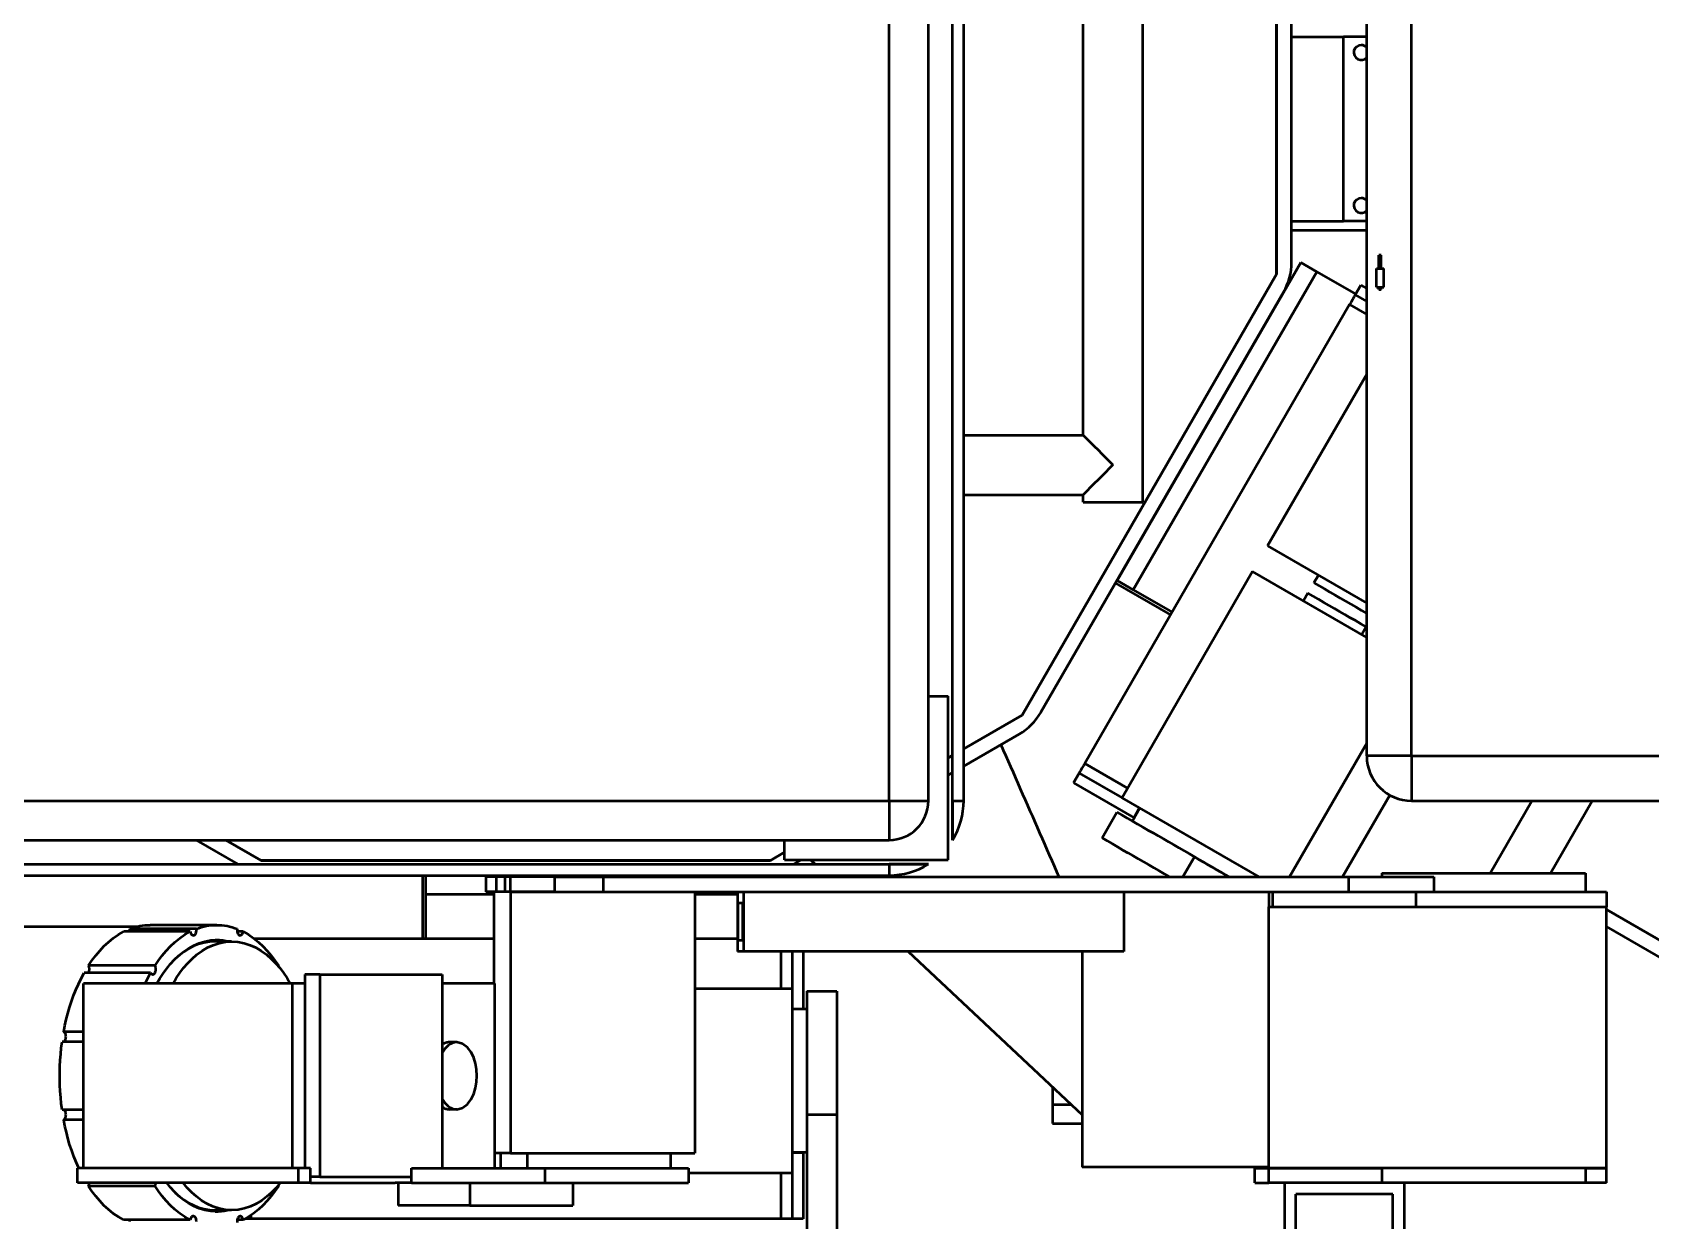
# Model space of a CAD drawing. Header units: millimetres. Extents: x 200 to 4150, y 50 to 2967.
# Drawn here: x 540.7 to 757.5, y 1739.7 to 1899 of the extents above; entities that cross this region are included whole.
import ezdxf

# ---------------------------------------------------------------- set-up
doc = ezdxf.new("R2010")
doc.units = ezdxf.units.MM
doc.header["$LTSCALE"] = 10
doc.layers.add('КОНТУР', color=7, linetype='Continuous', lineweight=50)

msp = doc.modelspace()

# ---------------------------------------------------------------- linework, layer by layer
at = {"layer": 'КОНТУР'}
for p, q in [((655.49, 1796), (655.49, 1976)), ((660.76, 1796), (660.76, 1976)), ((663.99, 1796), (663.99, 1976)), ((665.49, 1796), (665.49, 1976)), ((719.49, 1802), (719.49, 1970)), ((725.49, 1802), (725.49, 1970)), ((689.49, 1836), (689.49, 1936)), ((681.49, 1845), (681.49, 1927)), ((707.41, 1905.46), (707.41, 1866.54)), ((707.41, 1866.54), (707.41, 1905.46)), ((709.41, 1868.14), (709.41, 1903.86)), ((709.41, 1898.36), (716.38, 1898.36)), ((719.49, 1898.36), (716.38, 1898.36)), ((716.38, 1873.64), (716.38, 1898.36)), ((716.38, 1873.64), (716.38, 1898.36)), ((709.41, 1873.64), (716.38, 1873.64)), ((719.49, 1873.64), (716.38, 1873.64)), ((709.41, 1872.45), (719.49, 1872.45)), ((721.09, 1867.3), (721.09, 1869.1)), ((721.41, 1867.3), (721.41, 1869.1)), ((686.04, 1825.51), (710.65, 1868.14)), ((688.2, 1824.26), (712.81, 1866.89)), ((710.65, 1868.14), (712.81, 1866.89)), ((712.81, 1866.89), (718.01, 1863.89)), ((720.79, 1867.3), (721.76, 1867.3)), ((720.79, 1864.8), (720.79, 1867.3)), ((721.76, 1864.8), (721.76, 1867.3)), ((707.41, 1866.54), (673.31, 1807.46)), ((673.31, 1807.46), (707.41, 1866.54)), ((718.7, 1865.09), (717.95, 1863.79)), ((718.7, 1865.09), (719.49, 1864.64)), ((720.79, 1864.8), (721.76, 1864.8)), ((721.09, 1864.5), (721.09, 1864.8)), ((721.41, 1864.5), (721.41, 1864.8)), ((675.84, 1807.86), (708.34, 1864.14)), ((717.2, 1862.49), (681.7, 1801.01)), ((717.2, 1862.49), (719.49, 1861.17)), ((717.95, 1863.79), (719.49, 1862.91)), ((706.2, 1830.16), (719.49, 1853.17)), ((665.49, 1845), (681.49, 1845)), ((665.49, 1837), (681.49, 1837)), ((681.49, 1836), (681.49, 1837)), ((706.2, 1830.16), (719.49, 1822.49)), ((704.2, 1826.7), (686.7, 1796.39)), ((719.49, 1817.87), (704.2, 1826.7)), ((712.41, 1825.19), (713.01, 1826.23)), ((685.84, 1825.17), (693.2, 1820.92)), ((686.04, 1825.51), (688.2, 1824.26)), ((688.2, 1824.26), (693.4, 1821.26)), ((711.61, 1823.81), (711.01, 1822.77)), ((719.41, 1819.31), (718.81, 1818.27)), ((660.76, 1810), (663.39, 1810)), ((663.39, 1788.1), (663.39, 1810)), ((673.31, 1807.46), (665.49, 1802.95)), ((665.49, 1802.95), (673.31, 1807.46)), ((665.49, 1800.64), (672.92, 1804.93)), ((663.99, 1802.08), (663.39, 1801.74)), ((663.39, 1801.74), (663.99, 1802.08)), ((719.49, 1803.73), (709.13, 1785.79)), ((725.49, 1802), (777.49, 1802)), ((663.39, 1799.43), (663.99, 1799.77)), ((680.95, 1799.71), (680.2, 1798.41)), ((680.95, 1799.71), (686.7, 1796.39)), ((681.7, 1801.01), (687.45, 1797.69)), ((680.2, 1798.41), (688.31, 1793.73)), ((475.49, 1796), (655.49, 1796)), ((705.06, 1785.79), (686.7, 1796.39)), ((722.56, 1796.77), (716.22, 1785.79)), ((725.49, 1796), (777.49, 1796)), ((736.01, 1786.29), (741.62, 1796)), ((744.1, 1786.29), (749.7, 1796)), ((744.1, 1786.29), (749.7, 1796)), ((684.02, 1791.01), (686.02, 1794.48)), ((689.09, 1795.01), (688.09, 1793.28)), ((688.31, 1793.73), (689.06, 1795.03)), ((475.49, 1790.73), (655.49, 1790.73)), ((562.65, 1790.73), (568.25, 1787.5)), ((571.38, 1788), (566.65, 1790.73)), ((566.65, 1790.73), (571.38, 1788)), ((641.49, 1789.09), (639.59, 1788)), ((639.59, 1788), (641.49, 1789.09)), ((641.49, 1788.1), (641.49, 1790.73)), ((475.49, 1787.5), (655.49, 1787.5)), ((639.59, 1788), (571.38, 1788)), ((571.38, 1788), (639.59, 1788)), ((641.49, 1788.1), (663.39, 1788.1)), ((642.73, 1787.5), (643.77, 1788.1)), ((644.95, 1788.1), (645.59, 1787.5)), ((694.86, 1785.79), (696.41, 1788.48)), ((475.49, 1786), (655.49, 1786)), ((592.99, 1786), (592.99, 1777.5)), ((593.38, 1786), (593.38, 1783.5)), ((602.83, 1785.79), (601.47, 1785.79)), ((601.47, 1785.79), (601.47, 1783.79)), ((604.02, 1785.79), (602.83, 1785.79)), ((602.83, 1785.79), (602.83, 1783.79)), ((604.77, 1785.79), (604.02, 1785.79)), ((604.02, 1785.79), (604.02, 1783.79)), ((610.67, 1785.79), (604.77, 1785.79)), ((604.77, 1783.79), (604.77, 1785.79)), ((610.67, 1785.79), (610.67, 1783.79)), ((617.21, 1785.79), (717.09, 1785.79)), ((617.21, 1783.79), (617.21, 1785.79)), ((642.6, 1786), (642.6, 1785.79)), ((647.19, 1786), (647.41, 1785.79)), ((717.09, 1783.79), (717.09, 1785.79)), ((721.49, 1786.29), (721.49, 1785.79)), ((721.49, 1786.29), (748.79, 1786.29)), ((728.49, 1785.79), (728.49, 1783.79)), ((748.79, 1786.29), (748.79, 1783.79)), ((593.38, 1783.5), (602.52, 1783.5)), ((593.38, 1783.5), (593.38, 1777.5)), ((602.83, 1783.79), (601.47, 1783.79)), ((602.52, 1783.79), (602.52, 1771.51)), ((604.02, 1783.79), (602.83, 1783.79)), ((604.77, 1783.79), (604.02, 1783.79)), ((604.77, 1783.79), (604.02, 1783.79)), ((610.67, 1783.79), (604.77, 1783.79)), ((604.77, 1783.79), (610.67, 1783.79)), ((604.77, 1783.79), (604.77, 1748.79)), ((617.21, 1783.79), (717.09, 1783.79)), ((629.46, 1783.79), (629.46, 1748.79)), ((629.46, 1783.5), (635.19, 1783.5)), ((635.19, 1783.79), (635.19, 1775.79)), ((635.27, 1777.29), (635.27, 1782.29)), ((635.92, 1782.29), (635.27, 1782.29)), ((635.92, 1782.29), (635.27, 1782.29)), ((635.92, 1777.29), (635.92, 1782.29)), ((635.99, 1783.79), (635.99, 1775.79)), ((686.93, 1783.79), (686.93, 1775.79)), ((706.38, 1783.79), (706.38, 1781.79)), ((706.89, 1781.79), (706.89, 1783.79)), ((726.09, 1781.79), (726.09, 1783.79)), ((728.49, 1783.79), (748.79, 1783.79)), ((748.79, 1783.79), (751.6, 1783.79)), ((751.6, 1783.79), (751.6, 1781.79)), ((706.38, 1746.79), (706.38, 1781.79)), ((706.38, 1781.79), (751.6, 1781.79)), ((751.6, 1746.79), (751.6, 1781.79)), ((783.03, 1763.29), (751.6, 1781.44)), ((751.6, 1781.44), (769.94, 1770.84)), ((534.33, 1779.15), (554.8, 1779.15)), ((561.87, 1778.47), (552.97, 1778.47)), ((562.69, 1778.83), (553.78, 1778.83)), ((565.41, 1779.35), (556.51, 1779.35)), ((568.96, 1778.47), (568.15, 1778.47)), ((768.94, 1769.11), (751.6, 1779.13)), ((567.41, 1777.15), (565.17, 1777.15)), ((602.52, 1777.5), (570.48, 1777.5)), ((635.19, 1777.5), (629.46, 1777.5)), ((635.99, 1775.79), (635.19, 1775.79)), ((635.92, 1777.29), (635.27, 1777.29)), ((635.92, 1777.29), (635.27, 1777.29)), ((686.93, 1775.79), (635.99, 1775.79)), ((640.99, 1775.79), (640.99, 1770.86)), ((642.49, 1775.79), (642.49, 1770.86)), ((643.99, 1775.79), (643.99, 1768.14)), ((658.07, 1775.79), (681.38, 1753.93)), ((681.38, 1775.79), (681.38, 1746.89)), ((557.15, 1773.92), (548.24, 1773.92)), ((575.55, 1771.51), (547.55, 1771.51)), ((547.55, 1746.79), (547.55, 1771.51)), ((556.55, 1772.93), (547.64, 1772.93)), ((575.55, 1746.79), (575.55, 1771.51)), ((577.23, 1771.51), (575.55, 1771.51)), ((577.23, 1772.7), (577.23, 1746.79)), ((579.23, 1772.7), (577.23, 1772.7)), ((579.23, 1772.7), (595.61, 1772.7)), ((579.23, 1772.7), (579.23, 1745.6)), ((595.61, 1772.7), (595.61, 1746.79)), ((602.68, 1771.51), (595.61, 1771.51)), ((602.68, 1746.79), (602.68, 1771.51)), ((629.46, 1770.86), (642.49, 1770.86)), ((642.49, 1770.86), (642.49, 1746.14)), ((644.49, 1770.5), (648.49, 1770.5)), ((642.49, 1768.14), (643.99, 1768.14)), ((642.49, 1768.1), (644.49, 1768.1)), ((547.55, 1765.05), (544.91, 1765.05)), ((547.55, 1763.7), (544.7, 1763.7)), ((597.57, 1763.65), (596.61, 1763.65)), ((677.38, 1757.68), (677.38, 1755.29)), ((547.55, 1754.6), (544.7, 1754.6)), ((597.57, 1754.65), (596.61, 1754.65)), ((677.38, 1755.29), (677.38, 1752.74)), ((677.38, 1755.29), (679.93, 1755.29)), ((547.55, 1753.25), (544.91, 1753.25)), ((644.49, 1753.92), (644.49, 1679.49)), ((648.49, 1753.92), (644.49, 1753.92)), ((648.49, 1753.92), (648.49, 1679.49)), ((677.38, 1752.74), (681.38, 1752.74)), ((604.77, 1748.79), (602.68, 1748.79)), ((603.49, 1746.79), (603.49, 1748.79)), ((604.77, 1748.79), (629.46, 1748.79)), ((607.01, 1748.79), (607.01, 1746.79)), ((626.21, 1748.79), (626.21, 1746.79)), ((642.49, 1748.9), (644.49, 1748.9)), ((642.49, 1748.86), (643.99, 1748.86)), ((643.99, 1748.86), (643.99, 1740)), ((576.35, 1746.79), (546.75, 1746.79)), ((546.75, 1744.79), (546.75, 1746.79)), ((575.55, 1746.79), (547.55, 1746.79)), ((577.97, 1746.79), (576.35, 1746.79)), ((576.35, 1744.79), (576.35, 1746.79)), ((577.97, 1744.79), (577.97, 1746.79)), ((579.23, 1745.6), (577.97, 1745.6)), ((579.23, 1745.6), (591.49, 1745.6)), ((591.49, 1746.79), (609.41, 1746.79)), ((591.49, 1744.79), (591.49, 1746.79)), ((609.41, 1744.79), (609.41, 1746.79)), ((628.61, 1746.79), (628.61, 1744.79)), ((628.61, 1746.14), (642.49, 1746.14)), ((640.99, 1746.14), (640.99, 1740)), ((642.49, 1746.14), (642.49, 1740)), ((706.38, 1746.89), (681.38, 1746.89)), ((704.49, 1744.79), (704.49, 1746.79)), ((721.49, 1746.79), (706.38, 1746.79)), ((706.38, 1744.79), (706.38, 1746.79)), ((706.38, 1746.79), (721.49, 1746.79)), ((748.79, 1746.79), (721.49, 1746.79)), ((721.49, 1746.79), (721.49, 1744.79)), ((751.6, 1746.79), (748.79, 1746.79)), ((748.79, 1746.79), (748.79, 1744.79)), ((748.79, 1746.79), (751.6, 1746.79)), ((751.6, 1744.79), (751.6, 1746.79)), ((576.35, 1744.79), (546.75, 1744.79)), ((557.15, 1744.38), (548.24, 1744.38)), ((577.97, 1744.79), (576.35, 1744.79)), ((577.97, 1744.79), (589.33, 1744.79)), ((589.71, 1744.79), (589.33, 1744.79)), ((589.71, 1744.79), (589.71, 1741.79)), ((591.49, 1744.79), (589.71, 1744.79)), ((591.49, 1744.79), (609.41, 1744.79)), ((599.31, 1744.79), (599.31, 1741.79)), ((613.11, 1744.79), (613.11, 1741.79)), ((721.49, 1744.79), (706.38, 1744.79)), ((708.49, 1744.79), (708.49, 1736.79)), ((709.99, 1738.29), (709.99, 1743.29)), ((722.99, 1743.29), (709.99, 1743.29)), ((748.79, 1744.79), (721.49, 1744.79)), ((722.99, 1738.29), (722.99, 1743.29)), ((724.49, 1744.79), (724.49, 1736.79)), ((751.6, 1744.79), (748.79, 1744.79)), ((567.41, 1741.15), (565.17, 1741.15)), ((599.31, 1741.79), (589.71, 1741.79)), ((599.31, 1741.79), (613.11, 1741.79)), ((561.87, 1739.83), (552.97, 1739.83)), ((568.96, 1739.83), (568.15, 1739.83)), ((569.99, 1740.44), (569.99, 1740)), ((640.99, 1740), (569.99, 1740)), ((643.99, 1740), (642.49, 1740))]:
    msp.add_line(p, q, dxfattribs=at)
for points in [[(721.09, 1869.1), (721.13, 1869.1), (721.17, 1869.1), (721.21, 1869.1), (721.25, 1869.1), (721.29, 1869.1), (721.33, 1869.1), (721.37, 1869.1), (721.41, 1869.1)], [(721.41, 1869.1), (721.37, 1869.1), (721.33, 1869.1), (721.29, 1869.1), (721.25, 1869.1), (721.21, 1869.1), (721.17, 1869.1), (721.13, 1869.1), (721.09, 1869.1)], [(721.09, 1869.1), (721.13, 1869.1), (721.17, 1869.1), (721.21, 1869.1), (721.25, 1869.1), (721.29, 1869.1), (721.33, 1869.1), (721.37, 1869.1), (721.41, 1869.1)], [(717.95, 1863.79), (717.86, 1863.63), (717.77, 1863.47), (717.67, 1863.31), (717.58, 1863.14), (717.48, 1862.98), (717.39, 1862.82), (717.3, 1862.66), (717.2, 1862.49)], [(721.09, 1864.5), (721.13, 1864.5), (721.17, 1864.5), (721.21, 1864.5), (721.25, 1864.5), (721.29, 1864.5), (721.33, 1864.5), (721.37, 1864.5), (721.41, 1864.5)], [(721.41, 1864.5), (721.37, 1864.5), (721.33, 1864.5), (721.29, 1864.5), (721.25, 1864.5), (721.21, 1864.5), (721.17, 1864.5), (721.13, 1864.5), (721.09, 1864.5)], [(721.09, 1864.5), (721.13, 1864.5), (721.17, 1864.5), (721.21, 1864.5), (721.25, 1864.5), (721.29, 1864.5), (721.33, 1864.5), (721.37, 1864.5), (721.41, 1864.5)], [(681.49, 1845), (681.99, 1844.5), (682.49, 1844), (682.99, 1843.5), (683.49, 1843), (683.99, 1842.5), (684.49, 1842), (684.99, 1841.5), (685.49, 1841)], [(685.49, 1841), (684.99, 1840.5), (684.49, 1840), (683.99, 1839.5), (683.49, 1839), (682.99, 1838.5), (682.49, 1838), (681.99, 1837.5), (681.49, 1837)], [(681.49, 1836), (681.99, 1836), (682.49, 1836), (682.99, 1836), (683.49, 1836), (683.99, 1836), (684.49, 1836), (684.99, 1836), (685.49, 1836)], [(685.49, 1836), (685.99, 1836), (686.49, 1836), (686.99, 1836), (687.49, 1836), (687.99, 1836), (688.49, 1836), (688.99, 1836), (689.49, 1836)], [(719.41, 1819.31), (718.7, 1819.72), (717.99, 1820.13), (717.28, 1820.53), (716.57, 1820.94), (715.86, 1821.35), (715.15, 1821.76), (714.45, 1822.17), (713.74, 1822.58), (713.03, 1822.99), (712.32, 1823.4), (711.61, 1823.81)], [(712.41, 1825.19), (713.12, 1824.78), (713.83, 1824.38), (714.53, 1823.97), (715.24, 1823.56), (715.95, 1823.15), (716.66, 1822.74), (717.37, 1822.33), (718.07, 1821.92), (718.78, 1821.51), (719.49, 1821.11)], [(670.48, 1803.52), (670.8, 1802.78), (671.13, 1802.04), (671.45, 1801.31), (671.78, 1800.57), (672.1, 1799.83), (672.42, 1799.09), (672.75, 1798.35), (673.07, 1797.61), (673.39, 1796.87), (673.72, 1796.13), (674.04, 1795.39), (674.37, 1794.66), (674.69, 1793.92), (675.01, 1793.18), (675.34, 1792.44), (675.66, 1791.7), (675.99, 1790.96), (676.31, 1790.22), (676.63, 1789.48), (676.96, 1788.75), (677.28, 1788.01), (677.6, 1787.27), (677.93, 1786.53), (678.25, 1785.79)], [(725.49, 1802), (724.74, 1802), (723.99, 1802), (723.24, 1802), (722.49, 1802), (721.74, 1802), (720.99, 1802), (720.24, 1802), (719.49, 1802)], [(725.49, 1802), (725.49, 1801.25), (725.49, 1800.5), (725.49, 1799.75), (725.49, 1799), (725.49, 1798.25), (725.49, 1797.5), (725.49, 1796.75), (725.49, 1796)], [(681.7, 1801.01), (681.61, 1800.84), (681.52, 1800.68), (681.42, 1800.52), (681.33, 1800.36), (681.23, 1800.19), (681.14, 1800.03), (681.05, 1799.87), (680.95, 1799.71)], [(655.49, 1796), (655.49, 1795.34), (655.49, 1794.68), (655.49, 1794.02), (655.49, 1793.37), (655.49, 1792.71), (655.49, 1792.05), (655.49, 1791.39), (655.49, 1790.73)], [(655.49, 1796), (656.15, 1796), (656.81, 1796), (657.47, 1796), (658.12, 1796), (658.78, 1796), (659.44, 1796), (660.1, 1796), (660.76, 1796)], [(663.99, 1790.73), (663.99, 1791.39), (663.99, 1792.05), (663.99, 1792.71), (663.99, 1793.37), (663.99, 1794.02), (663.99, 1794.68), (663.99, 1795.34), (663.99, 1796)], [(663.99, 1796), (663.99, 1795.34), (663.99, 1794.68), (663.99, 1794.02), (663.99, 1793.37), (663.99, 1792.71), (663.99, 1792.05), (663.99, 1791.39), (663.99, 1790.73)], [(663.99, 1796), (664.18, 1796), (664.36, 1796), (664.55, 1796), (664.74, 1796), (664.93, 1796), (665.11, 1796), (665.3, 1796), (665.49, 1796)], [(686.02, 1794.48), (686.71, 1794.08), (687.4, 1793.68), (688.09, 1793.28), (688.79, 1792.88), (689.48, 1792.48), (690.17, 1792.08), (690.87, 1791.68), (691.56, 1791.28), (692.25, 1790.88), (692.94, 1790.48), (693.64, 1790.08), (694.33, 1789.68), (695.02, 1789.28), (695.72, 1788.88), (696.41, 1788.48)], [(688.34, 1793.71), (688.34, 1793.71), (688.33, 1793.71), (688.33, 1793.72), (688.32, 1793.72), (688.32, 1793.72), (688.32, 1793.72), (688.31, 1793.73), (688.31, 1793.73)], [(684.02, 1791.01), (684.71, 1790.61), (685.41, 1790.21), (686.1, 1789.81), (686.8, 1789.4), (687.49, 1789), (688.19, 1788.6), (688.88, 1788.2), (689.58, 1787.8), (690.28, 1787.4), (690.97, 1786.99), (691.67, 1786.59), (692.36, 1786.19), (693.06, 1785.79)], [(660.76, 1787.5), (660.1, 1787.5), (659.44, 1787.5), (658.78, 1787.5), (658.12, 1787.5), (657.47, 1787.5), (656.81, 1787.5), (656.15, 1787.5), (655.49, 1787.5)], [(655.49, 1787.5), (656.15, 1787.5), (656.81, 1787.5), (657.47, 1787.5), (658.12, 1787.5), (658.78, 1787.5), (659.44, 1787.5), (660.1, 1787.5), (660.76, 1787.5)], [(655.49, 1787.5), (655.49, 1787.31), (655.49, 1787.12), (655.49, 1786.94), (655.49, 1786.75), (655.49, 1786.56), (655.49, 1786.38), (655.49, 1786.19), (655.49, 1786)], [(696.41, 1788.48), (696.99, 1788.14), (697.57, 1787.8), (698.15, 1787.47), (698.73, 1787.13), (699.31, 1786.8), (699.9, 1786.46), (700.48, 1786.13), (701.06, 1785.79)], [(610.67, 1785.79), (611.48, 1785.79), (612.3, 1785.79), (613.12, 1785.79), (613.94, 1785.79), (614.76, 1785.79), (615.58, 1785.79), (616.4, 1785.79), (617.21, 1785.79)], [(717.09, 1785.79), (717.9, 1785.79), (718.72, 1785.79), (719.53, 1785.79), (720.35, 1785.79), (721.16, 1785.79), (721.97, 1785.79), (722.79, 1785.79), (723.6, 1785.79), (724.42, 1785.79), (725.23, 1785.79), (726.05, 1785.79), (726.86, 1785.79), (727.68, 1785.79), (728.49, 1785.79)], [(610.67, 1783.79), (611.48, 1783.79), (612.3, 1783.79), (613.12, 1783.79), (613.94, 1783.79), (614.76, 1783.79), (615.58, 1783.79), (616.4, 1783.79), (617.21, 1783.79)], [(717.09, 1783.79), (717.9, 1783.79), (718.72, 1783.79), (719.53, 1783.79), (720.35, 1783.79), (721.16, 1783.79), (721.97, 1783.79), (722.79, 1783.79), (723.6, 1783.79), (724.42, 1783.79), (725.23, 1783.79), (726.05, 1783.79), (726.86, 1783.79), (727.68, 1783.79), (728.49, 1783.79)], [(548.24, 1773.92), (548.7, 1774.61), (549.2, 1775.27), (549.74, 1775.9), (550.31, 1776.51), (550.91, 1777.07), (551.56, 1777.59), (552.24, 1778.06), (552.97, 1778.47)], [(553.77, 1778.47), (553.78, 1778.49), (553.78, 1778.52), (553.78, 1778.54), (553.79, 1778.56), (553.79, 1778.59), (553.79, 1778.61), (553.79, 1778.64), (553.79, 1778.66)], [(553.78, 1778.83), (554.11, 1778.95), (554.44, 1779.05), (554.78, 1779.14), (555.12, 1779.22), (555.46, 1779.27), (555.81, 1779.32), (556.16, 1779.34), (556.51, 1779.35)], [(553.79, 1778.66), (553.79, 1778.68), (553.79, 1778.7), (553.79, 1778.73), (553.79, 1778.75), (553.78, 1778.77), (553.78, 1778.79), (553.78, 1778.81), (553.78, 1778.83)], [(557.15, 1773.92), (557.61, 1774.61), (558.11, 1775.27), (558.64, 1775.9), (559.21, 1776.51), (559.82, 1777.07), (560.47, 1777.59), (561.15, 1778.06), (561.87, 1778.47)], [(561.87, 1778.47), (561.89, 1778.38), (561.92, 1778.3), (561.95, 1778.22), (562, 1778.14), (562.05, 1778.07), (562.11, 1778.02), (562.19, 1777.98), (562.28, 1777.96)], [(562.28, 1777.96), (562.39, 1777.99), (562.48, 1778.05), (562.55, 1778.13), (562.61, 1778.23), (562.65, 1778.33), (562.68, 1778.44), (562.69, 1778.55), (562.7, 1778.66)], [(562.69, 1778.83), (563.01, 1778.95), (563.35, 1779.05), (563.68, 1779.14), (564.03, 1779.22), (564.37, 1779.27), (564.72, 1779.32), (565.07, 1779.34), (565.41, 1779.35)], [(562.7, 1778.66), (562.7, 1778.68), (562.7, 1778.7), (562.7, 1778.73), (562.69, 1778.75), (562.69, 1778.77), (562.69, 1778.79), (562.69, 1778.81), (562.69, 1778.83)], [(565.41, 1779.35), (565.76, 1779.34), (566.11, 1779.32), (566.46, 1779.27), (566.8, 1779.22), (567.14, 1779.14), (567.48, 1779.05), (567.82, 1778.95), (568.14, 1778.83)], [(568.14, 1778.83), (568.13, 1778.7), (568.14, 1778.57), (568.15, 1778.43), (568.19, 1778.31), (568.24, 1778.19), (568.32, 1778.08), (568.42, 1777.99), (568.55, 1777.96)], [(568.55, 1777.96), (568.64, 1777.98), (568.71, 1778.02), (568.78, 1778.07), (568.83, 1778.14), (568.88, 1778.22), (568.91, 1778.3), (568.94, 1778.38), (568.96, 1778.47)], [(568.96, 1778.47), (569.68, 1778.06), (570.36, 1777.59), (571.01, 1777.07), (571.61, 1776.51), (572.18, 1775.9), (572.72, 1775.27), (573.22, 1774.61), (573.68, 1773.92)], [(557.4, 1771.51), (557.8, 1772.2), (558.24, 1772.87), (558.71, 1773.52), (559.22, 1774.14), (559.76, 1774.72), (560.35, 1775.27), (560.97, 1775.77), (561.63, 1776.22), (562.33, 1776.61), (563.06, 1776.92), (563.83, 1777.16), (564.62, 1777.3), (565.41, 1777.35)], [(559.56, 1771.51), (560, 1772.23), (560.47, 1772.93), (560.98, 1773.61), (561.53, 1774.25), (562.13, 1774.84), (562.76, 1775.4), (563.45, 1775.89), (564.17, 1776.32), (564.94, 1776.67), (565.74, 1776.93), (566.57, 1777.1), (567.41, 1777.15)], [(565.17, 1777.15), (564.43, 1777.11), (563.7, 1776.98), (562.99, 1776.78), (562.3, 1776.5), (561.64, 1776.16), (561.01, 1775.76), (560.42, 1775.31), (559.86, 1774.82)], [(566.63, 1777.15), (566.45, 1777.19), (566.28, 1777.23), (566.1, 1777.26), (565.93, 1777.29), (565.75, 1777.31), (565.57, 1777.33), (565.39, 1777.34), (565.21, 1777.35)], [(565.41, 1777.35), (565.62, 1777.35), (565.82, 1777.34), (566.03, 1777.32), (566.23, 1777.3), (566.43, 1777.27), (566.63, 1777.24), (566.83, 1777.2), (567.03, 1777.15)], [(567.41, 1777.15), (568.26, 1777.1), (569.08, 1776.93), (569.89, 1776.67), (570.65, 1776.32), (571.38, 1775.89), (572.06, 1775.4), (572.7, 1774.84), (573.3, 1774.25), (573.85, 1773.61), (574.36, 1772.93), (574.83, 1772.23), (575.27, 1771.51)], [(548.36, 1773.43), (548.35, 1773.5), (548.35, 1773.56), (548.34, 1773.62), (548.33, 1773.68), (548.31, 1773.75), (548.29, 1773.81), (548.27, 1773.86), (548.24, 1773.92)], [(557.26, 1773.43), (557.26, 1773.5), (557.26, 1773.56), (557.25, 1773.62), (557.24, 1773.68), (557.22, 1773.75), (557.2, 1773.81), (557.18, 1773.86), (557.15, 1773.92)], [(573.68, 1773.92), (573.68, 1773.91), (573.67, 1773.9), (573.67, 1773.89), (573.66, 1773.89), (573.66, 1773.88), (573.66, 1773.87), (573.65, 1773.86), (573.65, 1773.85)], [(544.91, 1765.05), (545.08, 1765.87), (545.26, 1766.69), (545.47, 1767.5), (545.7, 1768.31), (545.96, 1769.1), (546.24, 1769.89), (546.55, 1770.67), (546.89, 1771.44), (547.25, 1772.19), (547.64, 1772.93)], [(548.23, 1772.93), (548.26, 1772.99), (548.29, 1773.05), (548.31, 1773.11), (548.33, 1773.17), (548.34, 1773.24), (548.35, 1773.3), (548.35, 1773.37), (548.36, 1773.43)], [(555.83, 1771.51), (555.91, 1771.69), (556, 1771.87), (556.09, 1772.05), (556.18, 1772.23), (556.27, 1772.4), (556.36, 1772.58), (556.46, 1772.76), (556.55, 1772.93)], [(556.55, 1772.93), (556.58, 1772.89), (556.61, 1772.86), (556.64, 1772.82), (556.67, 1772.79), (556.71, 1772.77), (556.75, 1772.75), (556.8, 1772.74), (556.84, 1772.73)], [(556.84, 1772.73), (556.95, 1772.76), (557.05, 1772.82), (557.12, 1772.9), (557.17, 1773), (557.21, 1773.1), (557.24, 1773.21), (557.26, 1773.32), (557.26, 1773.43)], [(644.49, 1770.5), (644.49, 1769.67), (644.49, 1768.84), (644.49, 1768.01), (644.49, 1767.18), (644.49, 1766.36), (644.49, 1765.53), (644.49, 1764.7), (644.49, 1763.87), (644.49, 1763.04), (644.49, 1762.21), (644.49, 1761.38), (644.49, 1760.55), (644.49, 1759.72), (644.49, 1758.89), (644.49, 1758.07), (644.49, 1757.24), (644.49, 1756.41), (644.49, 1755.58), (644.49, 1754.75), (644.49, 1753.92)], [(648.49, 1770.5), (648.49, 1769.67), (648.49, 1768.84), (648.49, 1768.01), (648.49, 1767.18), (648.49, 1766.36), (648.49, 1765.53), (648.49, 1764.7), (648.49, 1763.87), (648.49, 1763.04), (648.49, 1762.21), (648.49, 1761.38), (648.49, 1760.55), (648.49, 1759.72), (648.49, 1758.89), (648.49, 1758.07), (648.49, 1757.24), (648.49, 1756.41), (648.49, 1755.58), (648.49, 1754.75), (648.49, 1753.92)], [(643.99, 1768.1), (643.99, 1768.11), (643.99, 1768.11), (643.99, 1768.12), (643.99, 1768.12), (643.99, 1768.13), (643.99, 1768.13), (643.99, 1768.14), (643.99, 1768.14)], [(545.22, 1764.38), (545.21, 1764.47), (545.2, 1764.57), (545.18, 1764.67), (545.15, 1764.76), (545.11, 1764.84), (545.06, 1764.93), (544.99, 1765), (544.91, 1765.05)], [(544.7, 1754.6), (544.59, 1755.42), (544.51, 1756.25), (544.45, 1757.08), (544.41, 1757.91), (544.39, 1758.74), (544.39, 1759.56), (544.41, 1760.39), (544.45, 1761.22), (544.51, 1762.05), (544.59, 1762.88), (544.7, 1763.7)], [(544.9, 1763.7), (544.98, 1763.75), (545.05, 1763.82), (545.11, 1763.9), (545.15, 1763.99), (545.18, 1764.09), (545.2, 1764.18), (545.21, 1764.28), (545.22, 1764.38)], [(596.61, 1763.65), (596.48, 1763.64), (596.35, 1763.63), (596.22, 1763.6), (596.09, 1763.56), (595.97, 1763.52), (595.84, 1763.46), (595.73, 1763.4), (595.61, 1763.33)], [(597.57, 1763.65), (597.26, 1763.62), (596.96, 1763.53), (596.67, 1763.39), (596.41, 1763.21), (596.18, 1763), (595.97, 1762.77), (595.78, 1762.51), (595.61, 1762.24)], [(597.57, 1754.65), (598.36, 1754.85), (599.01, 1755.34), (599.5, 1756), (599.85, 1756.74), (600.09, 1757.52), (600.23, 1758.33), (600.27, 1759.15), (600.23, 1759.97), (600.09, 1760.78), (599.85, 1761.56), (599.5, 1762.3), (599.01, 1762.96), (598.36, 1763.45), (597.57, 1763.65)], [(545.22, 1753.92), (545.21, 1754.02), (545.2, 1754.12), (545.18, 1754.21), (545.15, 1754.31), (545.11, 1754.4), (545.05, 1754.48), (544.98, 1754.55), (544.9, 1754.6)], [(595.61, 1756.06), (595.78, 1755.79), (595.97, 1755.53), (596.18, 1755.3), (596.41, 1755.09), (596.67, 1754.91), (596.96, 1754.77), (597.26, 1754.68), (597.57, 1754.65)], [(595.61, 1754.97), (595.73, 1754.9), (595.84, 1754.84), (595.97, 1754.78), (596.09, 1754.74), (596.22, 1754.7), (596.35, 1754.67), (596.48, 1754.66), (596.61, 1754.65)], [(544.91, 1753.25), (544.99, 1753.3), (545.06, 1753.37), (545.11, 1753.46), (545.15, 1753.54), (545.18, 1753.63), (545.2, 1753.73), (545.21, 1753.83), (545.22, 1753.92)], [(546.92, 1746.79), (546.58, 1747.57), (546.26, 1748.35), (545.98, 1749.15), (545.71, 1749.96), (545.48, 1750.77), (545.27, 1751.59), (545.08, 1752.42), (544.91, 1753.25)], [(643.99, 1748.86), (643.99, 1748.86), (643.99, 1748.87), (643.99, 1748.87), (643.99, 1748.88), (643.99, 1748.88), (643.99, 1748.89), (643.99, 1748.89), (643.99, 1748.9)], [(609.41, 1746.79), (610.25, 1746.79), (611.08, 1746.79), (611.92, 1746.79), (612.75, 1746.79), (613.59, 1746.79), (614.42, 1746.79), (615.26, 1746.79), (616.09, 1746.79), (616.93, 1746.79), (617.76, 1746.79), (618.6, 1746.79), (619.43, 1746.79), (620.27, 1746.79), (621.1, 1746.79), (621.94, 1746.79), (622.77, 1746.79), (623.61, 1746.79), (624.44, 1746.79), (625.28, 1746.79), (626.11, 1746.79), (626.94, 1746.79), (627.78, 1746.79), (628.61, 1746.79)], [(704.49, 1746.79), (704.73, 1746.79), (704.96, 1746.79), (705.2, 1746.79), (705.43, 1746.79), (705.67, 1746.79), (705.91, 1746.79), (706.14, 1746.79), (706.38, 1746.79)], [(548.24, 1744.38), (548.26, 1744.43), (548.28, 1744.48), (548.3, 1744.53), (548.32, 1744.58), (548.33, 1744.63), (548.34, 1744.68), (548.35, 1744.74), (548.35, 1744.79)], [(552.97, 1739.83), (552.24, 1740.24), (551.56, 1740.71), (550.91, 1741.23), (550.31, 1741.79), (549.74, 1742.4), (549.2, 1743.03), (548.7, 1743.69), (548.24, 1744.38)], [(557.15, 1744.38), (557.17, 1744.43), (557.19, 1744.48), (557.21, 1744.53), (557.23, 1744.58), (557.24, 1744.63), (557.25, 1744.68), (557.26, 1744.74), (557.26, 1744.79)], [(561.87, 1739.83), (561.15, 1740.24), (560.47, 1740.71), (559.82, 1741.23), (559.21, 1741.79), (558.64, 1742.4), (558.11, 1743.03), (557.61, 1743.69), (557.15, 1744.38)], [(565.41, 1740.95), (564.62, 1741), (563.83, 1741.14), (563.06, 1741.38), (562.33, 1741.69), (561.63, 1742.08), (560.96, 1742.53), (560.34, 1743.03), (559.76, 1743.58), (559.21, 1744.17), (558.71, 1744.79)], [(559.86, 1743.48), (560.42, 1742.99), (561.01, 1742.54), (561.64, 1742.14), (562.3, 1741.8), (562.99, 1741.52), (563.7, 1741.32), (564.43, 1741.19), (565.17, 1741.15)], [(567.41, 1741.15), (566.56, 1741.21), (565.72, 1741.37), (564.9, 1741.64), (564.13, 1742), (563.39, 1742.45), (562.7, 1742.96), (562.06, 1743.52), (561.46, 1744.14), (560.9, 1744.79)], [(573.93, 1744.79), (573.37, 1744.14), (572.77, 1743.52), (572.13, 1742.96), (571.44, 1742.45), (570.7, 1742), (569.93, 1741.64), (569.11, 1741.37), (568.27, 1741.21), (567.41, 1741.15)], [(573.68, 1744.38), (573.22, 1743.69), (572.72, 1743.03), (572.18, 1742.4), (571.61, 1741.79), (571.01, 1741.23), (570.36, 1740.71), (569.68, 1740.24), (568.96, 1739.83)], [(573.65, 1744.45), (573.65, 1744.44), (573.66, 1744.43), (573.66, 1744.42), (573.66, 1744.41), (573.67, 1744.41), (573.67, 1744.4), (573.68, 1744.39), (573.68, 1744.38)], [(609.41, 1744.79), (610.25, 1744.79), (611.08, 1744.79), (611.92, 1744.79), (612.75, 1744.79), (613.59, 1744.79), (614.42, 1744.79), (615.26, 1744.79), (616.09, 1744.79), (616.93, 1744.79), (617.76, 1744.79), (618.6, 1744.79), (619.43, 1744.79), (620.27, 1744.79), (621.1, 1744.79), (621.94, 1744.79), (622.77, 1744.79), (623.61, 1744.79), (624.44, 1744.79), (625.28, 1744.79), (626.11, 1744.79), (626.94, 1744.79), (627.78, 1744.79), (628.61, 1744.79)], [(704.49, 1744.79), (704.73, 1744.79), (704.96, 1744.79), (705.2, 1744.79), (705.43, 1744.79), (705.67, 1744.79), (705.91, 1744.79), (706.14, 1744.79), (706.38, 1744.79)], [(565.21, 1740.95), (565.39, 1740.96), (565.57, 1740.97), (565.75, 1740.99), (565.93, 1741.01), (566.1, 1741.04), (566.28, 1741.07), (566.45, 1741.11), (566.63, 1741.15)], [(567.03, 1741.15), (566.83, 1741.1), (566.63, 1741.06), (566.43, 1741.03), (566.23, 1741), (566.03, 1740.98), (565.82, 1740.96), (565.62, 1740.95), (565.41, 1740.95)], [(553.79, 1739.64), (553.79, 1739.66), (553.79, 1739.69), (553.79, 1739.71), (553.79, 1739.74), (553.78, 1739.76), (553.78, 1739.78), (553.78, 1739.81), (553.77, 1739.83)], [(562.28, 1740.34), (562.19, 1740.32), (562.11, 1740.28), (562.05, 1740.23), (562, 1740.16), (561.95, 1740.08), (561.92, 1740), (561.89, 1739.92), (561.87, 1739.83)], [(562.7, 1739.64), (562.69, 1739.75), (562.68, 1739.86), (562.65, 1739.97), (562.61, 1740.07), (562.55, 1740.17), (562.48, 1740.25), (562.39, 1740.31), (562.28, 1740.34)], [(568.55, 1740.34), (568.42, 1740.31), (568.32, 1740.22), (568.24, 1740.11), (568.19, 1739.99), (568.15, 1739.87), (568.14, 1739.73), (568.13, 1739.6), (568.14, 1739.47)], [(568.96, 1739.83), (568.94, 1739.92), (568.91, 1740), (568.88, 1740.08), (568.83, 1740.16), (568.78, 1740.23), (568.71, 1740.28), (568.64, 1740.32), (568.55, 1740.34)], [(569.99, 1740), (569.9, 1740), (569.81, 1740), (569.72, 1740), (569.63, 1740), (569.54, 1740), (569.45, 1740), (569.36, 1740), (569.27, 1740)], [(642.49, 1740), (642.3, 1740), (642.11, 1740), (641.93, 1740), (641.74, 1740), (641.55, 1740), (641.36, 1740), (641.18, 1740), (640.99, 1740)]]:
    msp.add_lwpolyline(points, dxfattribs=at)
for centre, radius, start, end in [((718.74, 1896.25), 1, 90, 318.5904), ((718.74, 1896.25), 1, 41.4096, 90), ((718.74, 1875.75), 1, 90, 318.5904), ((718.74, 1875.75), 1, 41.4096, 90), ((701.41, 1868.14), 8, 330, 360), ((668.92, 1811.86), 8, 300, 330), ((725.49, 1802), 6, 180, 270), ((725.49, 1802), 6, 180, 270), ((655.49, 1796), 5.27, 270, 0), ((655.49, 1796), 10, 328.2117, 0), ((655.49, 1796), 10, 328.2117, 0), ((655.49, 1796), 10, 270, 301.7883), ((655.49, 1796), 10, 270, 301.7883)]:
    msp.add_arc(centre, radius, start, end, dxfattribs=at)

doc.saveas('drawing.dxf')
